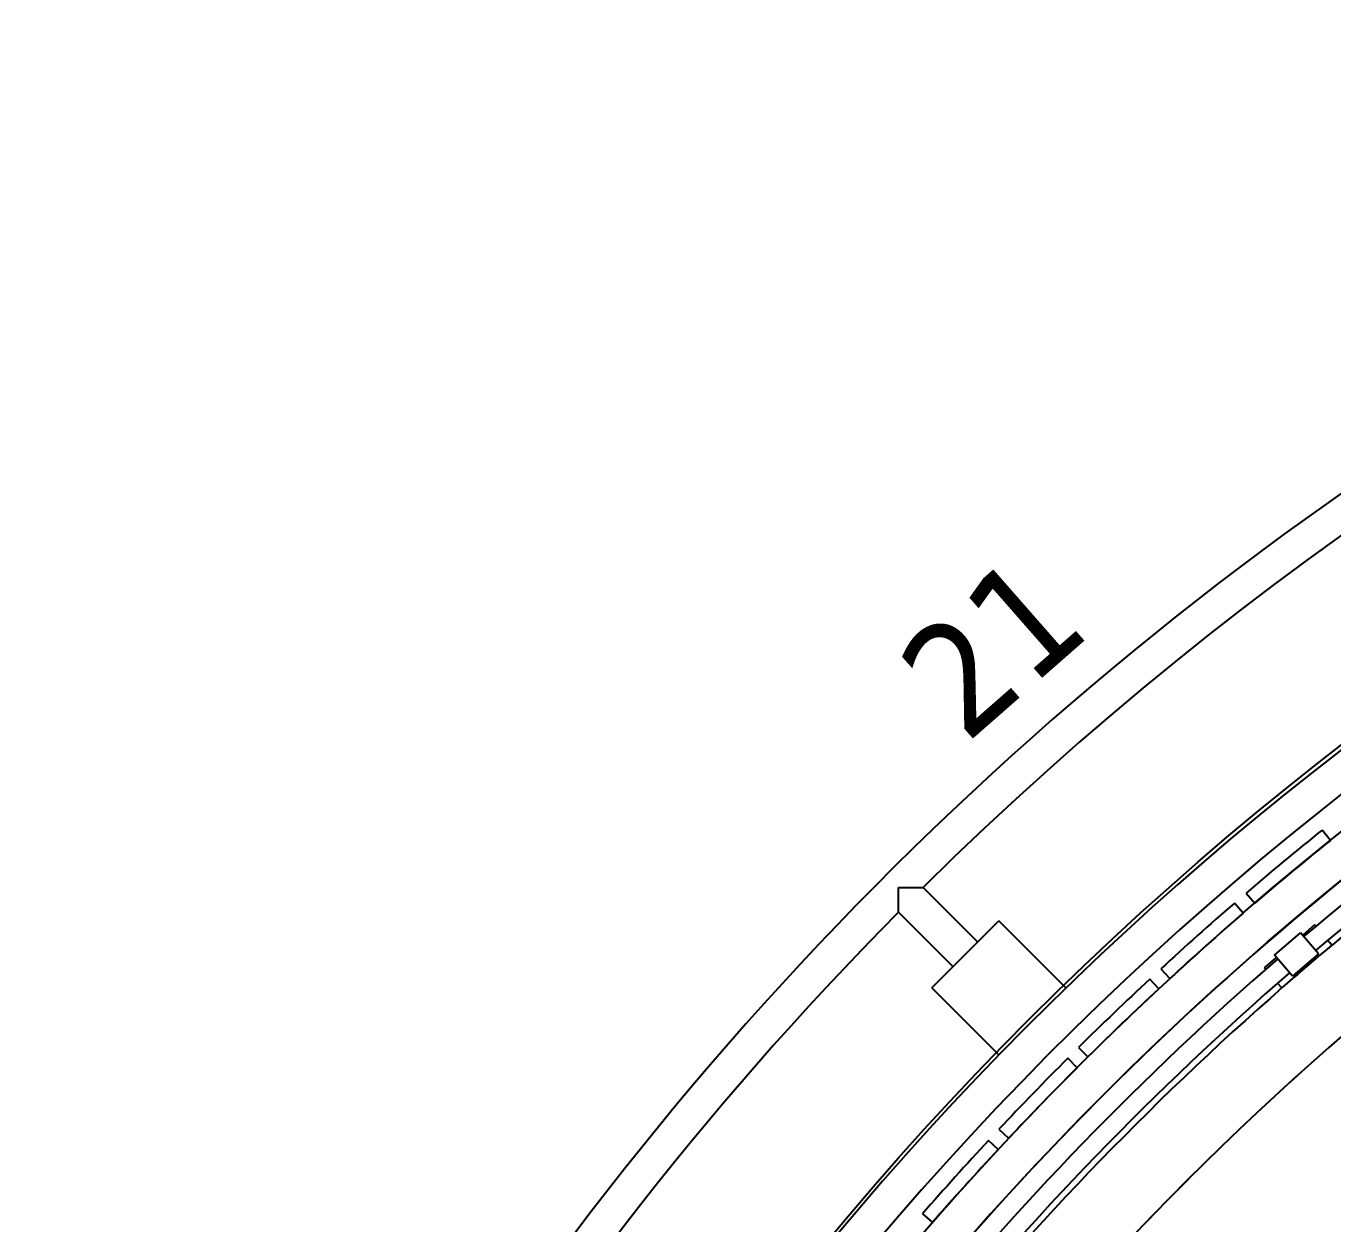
# Model space of a CAD drawing. Header units: millimetres. Extents: x 0 to 89100, y 0 to 63000.
# Drawn here: x 34267 to 37717, y 21222 to 24384 of the extents above; entities that cross this region are included whole.
import ezdxf

# ---------------------------------------------------------------- set-up
doc = ezdxf.new("R2010")
doc.units = ezdxf.units.MM
doc.header["$LTSCALE"] = 150
doc.layers.add('4003-AREA-02.1_F-Foundation', color=7, linetype='Continuous', lineweight=25, true_color=0xadadad)
for name, color, linetype, lineweight in [('4003-AREA-02.1_T-Tank', 7, 'Continuous', 25), ('Symbol', 7, 'Continuous', 18), ('Visible', 7, 'Continuous', 25), ('Visible Narrow', 7, 'Continuous', 18)]:
    doc.layers.add(name, color=color, linetype=linetype, lineweight=lineweight)
doc.styles.add('Text Style185', font='tahoma.ttf')

msp = doc.modelspace()

# ---------------------------------------------------------------- linework, layer by layer
at = {"layer": '4003-AREA-02.1_F-Foundation'}
msp.add_circle((42877.43, 15802.58), 8430, dxfattribs=at)
at = {"layer": '4003-AREA-02.1_T-Tank'}
msp.add_circle((42877.43, 15802.58), 8150, dxfattribs=at)
at = {"layer": 'Visible'}
for p, q in [((37710.48, 22234.16), (37688.63, 22261.49)), ((36779.34, 21965.73), (36635.18, 22109.89)), ((37487.83, 22094.92), (37510.67, 22068.39)), ((37480.35, 22042.3), (37457.52, 22068.82)), ((36714.29, 21900.67), (36570.12, 22044.84)), ((36658.43, 21844.81), (36835.2, 22021.59)), ((37012.64, 21844.16), (36835.2, 22021.59)), ((37563.36, 21931.13), (37631.68, 21989.71)), ((37679.2, 21934.29), (37631.68, 21989.71)), ((37637.65, 21984.29), (37636.89, 21983.64)), ((37668.77, 22010.98), (37637.65, 21984.29)), ((37671.91, 22007.32), (37668.77, 22010.98)), ((37714.34, 21957.84), (37703.35, 21970.65)), ((37714.34, 21957.84), (37703.77, 21948.78)), ((37536.68, 21897.72), (37567.81, 21924.41)), ((37610.87, 21875.71), (37563.36, 21931.13)), ((37568.56, 21925.06), (37567.81, 21924.41)), ((37679.2, 21934.29), (37610.87, 21875.71)), ((37669.87, 21923.66), (37622.8, 21883.31)), ((37624.76, 21881.03), (37671.82, 21921.39)), ((37669.87, 21923.66), (37674.43, 21927.57)), ((37671.82, 21921.39), (37678.66, 21927.24)), ((37673.12, 21929.09), (37674.43, 21927.57)), ((37675.4, 21931.04), (37678.66, 21927.24)), ((37262.91, 21895.07), (37286.69, 21869.39)), ((37539.82, 21894.06), (37536.68, 21897.72)), ((37614.67, 21878.97), (37617.92, 21875.17)), ((37616.95, 21880.92), (37618.25, 21879.4)), ((37624.76, 21881.03), (37617.92, 21875.17)), ((37622.8, 21883.31), (37618.25, 21879.4)), ((36658.43, 21844.81), (36835.86, 21667.38)), ((37257.34, 21842.21), (37233.56, 21867.89)), ((37582.24, 21844.58), (37571.26, 21857.39)), ((37582.24, 21844.58), (37585.53, 21847.4)), ((37045.39, 21687.18), (37070.08, 21662.38)), ((37041.74, 21634.15), (37017.04, 21658.95)), ((36835.56, 21471.53), (36861.14, 21447.64)), ((36833.84, 21418.41), (36808.26, 21442.3)), ((36633.7, 21248.41), (36660.13, 21225.46))]:
    msp.add_line(p, q, dxfattribs=at)
msp.add_circle((42877.43, 15802.58), 8250, dxfattribs=at)
for radius, start, end in [(8966, 45.965085, 163.809544), (8874, 45.970075, 134.702996), (8420, 197.272232, 162.727768), (8326.9, 263.582685, 162.528471), (8150, 120.056241, 139.943759), (8099.15, 120.270572, 130.292423), (8050.85, 120.272482, 130.290514), (8285, 128.776879, 130.581179), (8250, 128.777466, 130.580593), (8285, 130.857804, 132.662104), (8874, 135.297004, 163.637001), (8250, 130.858391, 132.661518), (8099.15, 130.929113, 140.950964), (8050.85, 130.931023, 140.949054), (8285, 132.938729, 134.743029), (8250, 132.939316, 134.742442), (8285, 135.019654, 136.823954), (8250, 135.02024, 136.823367), (8285, 137.100578, 138.904879), (8250, 137.101165, 138.904292)]:
    msp.add_arc((42877.43, 15802.58), radius, start, end, dxfattribs=at)
for centre, major_axis, start_param, end_param in [((42870.1, 15803.76), (1274.5, 7926.4), 0.4203246, 0.8626383), ((42870.09, 15803.76), (1242.75, 7728.95), 0.4482162, 1.5079561), ((42870.1, 15803.76), (1274.5, 7926.4), 0.8726032, 1.0488058)]:
    msp.add_ellipse(centre, major_axis=major_axis, ratio=0.9999988, start_param=start_param, end_param=end_param, dxfattribs=at)
for points, knots in [([(36570.12, 22044.84), (36570.12, 22044.84), (36570.12, 22045.69), (36570.11, 22049.11), (36570.11, 22051.83), (36570.09, 22059.56), (36570.08, 22064.99), (36570.06, 22076.62), (36570.05, 22082.91), (36570.04, 22096.05), (36570.04, 22103.01), (36570.04, 22109.95), (36570.04, 22109.96), (36570.04, 22109.98)], [-8.8260277, -8.8260277, -8.8260277, -8.8260277, -7.5261885, -7.5261885, -6.0399076, -6.0399076, -4.0540411, -4.0540411, -2.0761884, -2.0761884, 0, 0, 0.0042895, 0.0042895, 0.0042895, 0.0042895]), ([(36570.04, 22109.98), (36570.05, 22109.98), (36570.07, 22109.98), (36577.01, 22109.98), (36583.99, 22109.97), (36597.15, 22109.96), (36603.44, 22109.96), (36615.07, 22109.94), (36620.49, 22109.93), (36628.21, 22109.91), (36630.93, 22109.9), (36634.33, 22109.89), (36635.18, 22109.89), (36635.18, 22109.89)], [-20.7358767, -20.7358767, -20.7358767, -20.7358767, -20.7306382, -20.7306382, -18.1911007, -18.1911007, -15.7722025, -15.7722025, -13.3491275, -13.3491275, -11.5350859, -11.5350859, -9.9519302, -9.9519302, -9.9519302, -9.9519302])]:
    msp.add_open_spline(points, degree=3, knots=knots, dxfattribs=at)
at = {"layer": 'Visible Narrow'}
for p, q in [((37671.73, 21921.5), (37669.97, 21923.55)), ((37622.9, 21883.19), (37624.66, 21881.14))]:
    msp.add_line(p, q, dxfattribs=at)
msp.add_open_spline([(38954.33, 22581.6), (38599.26, 22376.47), (38260.6, 22143.6), (37555.73, 21572.34), (37200.77, 21223.84), (36881.35, 20844.33)], degree=3, knots=[59.0441943, 59.0441943, 59.0441943, 59.0441943, 182.2445809, 182.2445809, 331.2299451, 331.2299451, 331.2299451, 331.2299451], dxfattribs=at)

# ---------------------------------------------------------------- texts
at = {"layer": 'Symbol', "color": 7, "insert": (36747.18, 22486.08), "char_height": 300, "attachment_point": 7, "rotation": 41.24185, "style": 'Text Style185'}
msp.add_mtext('21', dxfattribs=at)

doc.saveas('drawing.dxf')
